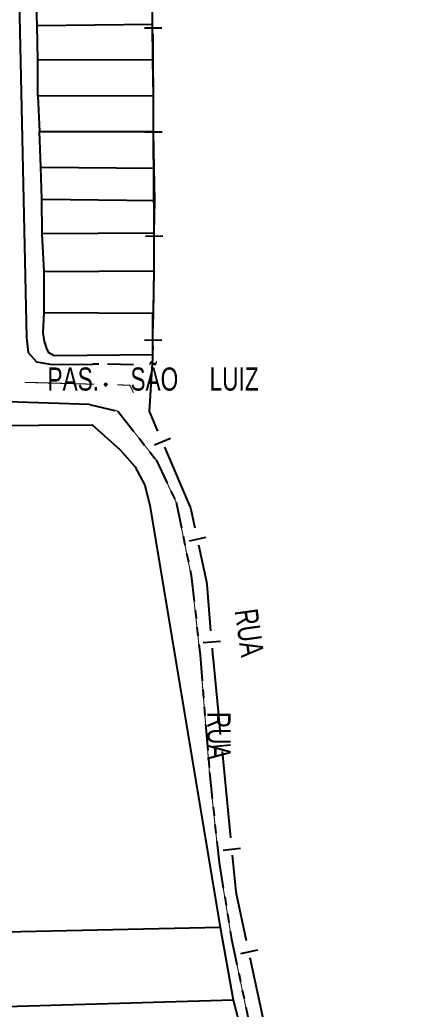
# Model space of a CAD drawing. Extents: x 203604 to 204690, y 4848469 to 4850418.
# Drawn here: x 204106.3 to 204173.5, y 4849737 to 4849908.1 of the extents above; entities that cross this region are included whole.
import ezdxf

# ---------------------------------------------------------------- set-up
doc = ezdxf.new("R2010")
doc.units = 0
doc.header["$LTSCALE"] = 1.5
doc.header["$MEASUREMENT"] = 0
doc.linetypes.add('TRACO_25', pattern=[8, 3, -1, 1, -1, 1, -1])
for name, color, linetype in [('CD_MALHA_LOTES', 7, 'CONTINUOUS'), ('LM-LIM-SETORES-BAIRROS', 7, 'CONTINUOUS'), ('RU-QUADRA', 210, 'CONTINUOUS'), ('SV-EIXO-RUA-N-PAV', 6, 'CONTINUOUS'), ('SV-EIXO-RUA-PAV', 20, 'CONTINUOUS'), ('SV-RUA-NAO-PAV', 7, 'CONTINUOUS'), ('SV-RUA-PAVIM', 7, 'CONTINUOUS'), ('SV-TXT-RUA-N-PAV', 7, 'CONTINUOUS'), ('SV-TXT-VIA-ATUAL', 250, 'CONTINUOUS')]:
    doc.layers.add(name, color=color, linetype=linetype)
doc.styles.add('ARIAL', font='ARIAL.SHX')

msp = doc.modelspace()

# ---------------------------------------------------------------- linework, layer by layer
at = {"layer": 'CD_MALHA_LOTES', "linetype": 'Continuous', "flags": 128}
for points in [[(204109.266475, 4849907.061188), (204109.114911, 4849912.100658)], [(204109.266475, 4849907.061188), (204129.234903, 4849907.288532)], [(204109.418038, 4849901.15023), (204109.266475, 4849907.061188)], [(204129.310684, 4849901.074448), (204109.418038, 4849901.15023)], [(204109.418038, 4849894.860364), (204109.418038, 4849901.15023)], [(204129.386466, 4849894.898255), (204109.418038, 4849894.860364)], [(204109.418038, 4849894.860364), (204109.721164, 4849888.722062)], [(204109.721164, 4849888.722062), (204129.386466, 4849888.759953)], [(204109.948508, 4849882.545869), (204109.721164, 4849888.722062)], [(204109.948508, 4849882.545869), (204129.538029, 4849882.394306)], [(204110.100071, 4849877.013818), (204109.948508, 4849882.545869)], [(204110.100071, 4849877.013818), (204129.61381, 4849876.824365)], [(204110.175853, 4849871.027079), (204110.100071, 4849877.013818)], [(204129.538029, 4849871.140751), (204110.175853, 4849871.027079)], [(204110.478979, 4849864.54776), (204110.175853, 4849871.027079)], [(204110.478979, 4849864.54776), (204129.538029, 4849864.623541)], [(204110.478979, 4849857.424298), (204110.478979, 4849864.54776)], [(204129.31025, 4849850.108002), (204112.221953, 4849849.921928), (204111.312575, 4849850.452399), (204110.933668, 4849851.210214), (204110.55476, 4849852.422718), (204110.327416, 4849853.938348), (204110.478979, 4849857.424298)], [(204129.31025, 4849857.348821), (204129.386466, 4849857.348516)], [(204100.252597, 4849837.917416), (204118.797014, 4849838.012408), (204123.597551, 4849833.76578), (204126.182456, 4849830.811603), (204127.905725, 4849827.611245), (204128.76736, 4849824.041615), (204140.953338, 4849751.17193)], [(203989.859522, 4849747.848481), (204140.953338, 4849751.17193)], [(204140.953338, 4849751.17193), (204143.16897, 4849738.61668)], [(204095.902147, 4849737.201137), (204143.16897, 4849738.61668)], [(204143.16897, 4849738.61668), (204144.769149, 4849732.523691)]]:
    msp.add_lwpolyline(points, dxfattribs=at)
at = {"layer": 'CD_MALHA_LOTES', "linetype": 'Continuous'}
for points in [[(204129.234903, 4849907.288532), (204129.234903, 4849911.987413)], [(204129.310684, 4849901.074448), (204129.234903, 4849907.288532)], [(204129.386466, 4849894.898255), (204129.310684, 4849901.074448)], [(204129.386466, 4849888.759953), (204129.386466, 4849894.898255)], [(204129.538029, 4849882.394306), (204129.386466, 4849888.759953)], [(204129.61381, 4849876.824365), (204129.538029, 4849882.394306)], [(204129.538029, 4849871.140751), (204129.61381, 4849876.824365)], [(204129.538029, 4849864.623541), (204129.538029, 4849871.140751)], [(204129.386466, 4849857.348516), (204129.538029, 4849864.623541)], [(204110.478979, 4849857.424298), (204129.31025, 4849857.348821)], [(204129.31025, 4849850.108002), (204129.31025, 4849857.348821)]]:
    msp.add_lwpolyline(points, dxfattribs=at)
at = {"layer": 'LM-LIM-SETORES-BAIRROS'}
for points in [[(204130.836467, 4849906.619152), (204127.836502, 4849906.604752)], [(204129.413284, 4849890.612136), (204129.341284, 4849905.611963)], [(204130.922866, 4849888.619359), (204127.922901, 4849888.604959)], [(204129.499683, 4849872.612343), (204129.427683, 4849887.61217)], [(204131.009265, 4849870.619566), (204128.0093, 4849870.605166)], [(204129.538029, 4849864.623541), (204129.514082, 4849869.612378)], [(204129.380806, 4849854.61367), (204129.537854, 4849864.612437)], [(204129.537854, 4849864.612437), (204129.538029, 4849864.623541)], [(204130.849211, 4849852.590359), (204127.849581, 4849852.637474)], [(204129.310684, 4849850.149273), (204129.333691, 4849851.61404)], [(204128.733215, 4849840.323963), (204129.279292, 4849849.615142)], [(204129.279292, 4849849.615142), (204129.310684, 4849850.149273)], [(204129.00554, 4849839.686944), (204128.733215, 4849840.323963)], [(204130.184795, 4849836.928438), (204129.00554, 4849839.686944)], [(204132.350219, 4849835.679061), (204129.591713, 4849834.499806)], [(204135.81, 4849823.77), (204131.364051, 4849834.169932)], [(204135.957227, 4849823.096295), (204135.81, 4849823.77)], [(204136.59771, 4849820.165462), (204135.957227, 4849823.096295)], [(204138.490115, 4849818.531815), (204135.559282, 4849817.891332)], [(204138.64, 4849810.82), (204137.238193, 4849817.234629)], [(204138.675983, 4849810.387507), (204138.64, 4849810.82)], [(204139.339292, 4849802.415053), (204138.675983, 4849810.387507)], [(204140.999954, 4849800.54631), (204138.010283, 4849800.29757)], [(204139.68, 4849798.32), (204139.588032, 4849799.425383)], [(204139.765805, 4849797.433345), (204139.68, 4849798.32)], [(204140.58, 4849789.02), (204139.765805, 4849797.433345)], [(204140.633496, 4849788.47527), (204140.58, 4849789.02)], [(204141.024438, 4849784.49442), (204140.633496, 4849788.47527)], [(204142.712728, 4849782.650599), (204139.727091, 4849782.357392)], [(204142.783681, 4849766.580597), (204141.317646, 4849781.508783)], [(204144.471971, 4849764.736775), (204141.486334, 4849764.443568)], [(204143.7, 4849757.25), (204143.076888, 4849763.59496)], [(204143.830873, 4849756.639349), (204143.7, 4849757.25)], [(204145.507339, 4849748.81698), (204143.830873, 4849756.639349)], [(204147.393149, 4849747.175725), (204144.459761, 4849746.54705)], [(204148.61, 4849734.34), (204146.136013, 4849745.883592)]]:
    msp.add_lwpolyline(points, dxfattribs=at)
at = {"layer": 'RU-QUADRA', "linetype": 'Continuous', "const_width": 0.18, "flags": 128}
msp.add_lwpolyline([(204109.114911, 4849912.100658), (204109.266475, 4849907.061188), (204109.418038, 4849901.15023), (204109.418038, 4849894.860364), (204109.721164, 4849888.722062), (204109.948508, 4849882.545869), (204110.100071, 4849877.013818), (204110.175853, 4849871.027079), (204110.478979, 4849864.54776), (204110.478979, 4849857.424298), (204110.327416, 4849853.938348), (204110.55476, 4849852.422718), (204110.933668, 4849851.210214), (204111.312575, 4849850.452399), (204112.221953, 4849849.921928), (204129.31025, 4849850.108002), (204129.386466, 4849857.348516), (204129.538029, 4849864.623541), (204129.538029, 4849871.140751), (204129.61381, 4849876.824365), (204129.538029, 4849882.394306), (204129.386466, 4849888.759953), (204129.386466, 4849894.898255), (204129.310684, 4849901.074448), (204129.310684, 4849907.288532), (204129.310684, 4849911.986986)], dxfattribs=at)
at = {"layer": 'RU-QUADRA', "linetype": 'Continuous'}
msp.add_lwpolyline([(204144.769149, 4849732.523691, 0.18, 0.18, 0), (204143.16897, 4849738.61668, 0.18, 0.18, 0), (204140.953338, 4849751.17193, 0.18, 0.18, 0), (204128.76736, 4849824.041615, 0.18, 0.18, 0), (204127.905725, 4849827.611245, 0.18, 0.18, 0), (204126.182456, 4849830.811603, 0.18, 0.18, 0), (204123.597551, 4849833.76578, 0.18, 0.18, 0), (204118.797014, 4849838.012408, 0.18, 0.18, 0), (204100.252597, 4849837.917416, 0.18, 0.18, 0)], format="xyseb", dxfattribs=at)
at = {"layer": 'SV-EIXO-RUA-N-PAV', "const_width": 0.18}
for points in [[(204125.29, 4849844.87), (204125.423872, 4849844.898503)], [(204125.29, 4849844.87), (204125.739218, 4849843.976578)], [(204125.739218, 4849843.976578), (204125.96211, 4849843.533281)], [(204143.64, 4849757.58), (204143.66687, 4849757.587357)]]:
    msp.add_lwpolyline(points, dxfattribs=at)
at = {"layer": 'SV-EIXO-RUA-PAV', "const_width": 0.18}
for points in [[(204107.151888, 4849845.36071), (204119.147499, 4849845.036177)], [(204123.146036, 4849844.928), (204125.145305, 4849844.873911)], [(204125.145305, 4849844.873911), (204125.29, 4849844.87)]]:
    msp.add_lwpolyline(points, dxfattribs=at)
at = {"layer": 'SV-EIXO-RUA-PAV'}
msp.add_lwpolyline([(204121.006117, 4849845.096015), (204121.041143, 4849845.13015), (204121.078226, 4849845.152325), (204121.114479, 4849845.161918), (204121.148725, 4849845.162042), (204121.183774, 4849845.158223), (204121.218262, 4849845.146576), (204121.253676, 4849845.12517), (204121.288165, 4849845.090275), (204121.308384, 4849845.050793), (204121.319691, 4849845.015755), (204121.321876, 4849844.980053), (204121.317595, 4849844.946066), (204121.304313, 4849844.910642), (204121.28227, 4849844.874965), (204121.246342, 4849844.841135), (204121.209837, 4849844.819644), (204121.174528, 4849844.811286), (204121.138622, 4849844.809316), (204121.102886, 4849844.813644), (204121.069098, 4849844.825272), (204121.033217, 4849844.847531), (204121.000295, 4849844.883434), (204120.978446, 4849844.919598), (204120.969594, 4849844.954781), (204120.968451, 4849844.990174), (204120.971854, 4849845.025375), (204120.982118, 4849845.060531), (204121.006117, 4849845.096015)], close=True, dxfattribs=at)
for points in [[(204120.968451, 4849844.990174), (204121.319691, 4849845.015755)], [(204120.969594, 4849844.954781), (204121.321876, 4849844.980053)], [(204120.971607, 4849844.971976), (204121.318955, 4849844.995339)], [(204120.971854, 4849845.025375), (204121.308384, 4849845.050793)], [(204120.973968, 4849845.008768), (204121.309113, 4849845.035191)], [(204120.977468, 4849844.936327), (204121.316705, 4849844.96264)], [(204120.978446, 4849844.919598), (204121.317595, 4849844.946066)], [(204120.981711, 4849845.042684), (204121.293704, 4849845.071099)], [(204120.982118, 4849845.060531), (204121.288165, 4849845.090275)], [(204120.991513, 4849844.900456), (204121.306198, 4849844.927433)], [(204120.994909, 4849845.076452), (204121.267346, 4849845.105937)], [(204121.000295, 4849844.883434), (204121.304313, 4849844.910642)], [(204121.006117, 4849845.096015), (204121.253676, 4849845.12517)], [(204121.020636, 4849844.866908), (204121.290234, 4849844.892375)], [(204121.025951, 4849845.113833), (204121.228565, 4849845.135652)], [(204121.033217, 4849844.847531), (204121.28227, 4849844.874965)], [(204121.041143, 4849845.13015), (204121.218262, 4849845.146576)], [(204121.056726, 4849844.838631), (204121.256538, 4849844.857796)], [(204121.062228, 4849845.142882), (204121.192142, 4849845.151652)], [(204121.069098, 4849844.825272), (204121.246342, 4849844.841135)], [(204121.078226, 4849845.152325), (204121.183774, 4849845.158223)], [(204121.090347, 4849844.819976), (204121.221662, 4849844.830074)], [(204121.102886, 4849844.813644), (204121.209837, 4849844.819644)]]:
    msp.add_lwpolyline(points, dxfattribs=at)
at = {"layer": 'SV-RUA-NAO-PAV', "linetype": 'TRACO_25'}
for points in [[(204125.949934, 4849848.391413, 8.28), (204118.92, 4849848.53, 8.28)], [(204118.35, 4849841.54, 8.04), (204123.22, 4849840.39, 8.04), (204129.87, 4849831.97, 8.04), (204133.35, 4849824.62, 8.04), (204135.93, 4849811.96, 8.05), (204137.47, 4849798.22, 8.06), (204139.09, 4849777.88, 8.09), (204140.75, 4849762.33, 8.01), (204142.92, 4849749.1, 7.62), (204146.38, 4849732.57, 7.6), (204149.31, 4849720.15, 7.5), (204155.88, 4849703.63, 7.49), (204162.83, 4849683.74, 6.93), (204173.38, 4849649.49, 6.93)]]:
    msp.add_polyline3d(points, dxfattribs=at)
at = {"layer": 'SV-RUA-PAVIM', "linetype": 'Continuous'}
for points in [[(203932.04, 4850012.48, 7.72), (203990.61, 4850013.52, 9.08), (204031.27, 4850014.77, 9.85), (204055.07, 4850015.32, 9.85), (204082.45, 4850016.06, 9.85), (204094.76, 4850016.39, 10.86), (204096.1, 4850017.27, 10.86), (204096.5, 4850018.74, 10.86), (204096.24, 4850035.55, 11.05), (204103.1, 4850035.63, 11.04), (204103.96, 4849994.44, 10.4), (204104.13, 4849988.27, 10.4), (204105.71, 4849932.61, 9.25), (204107.46, 4849853.14, 7.83), (204107.76, 4849850.54, 7.83), (204109.2, 4849848.93, 7.86), (204111.88, 4849848.45, 7.91), (204118.92, 4849848.53, 7.91)], [(204118.35, 4849841.54, 8.33), (204102.35, 4849842.03, 7.75), (204101.27, 4849842.84, 7.75), (204101.3, 4849857.61, 7.75), (204100.43, 4849859.16, 7.75), (204099.09, 4849859.51, 7.75), (204097.41, 4849859.73, 7.75), (204042.26, 4849858.19, 6.46), (203977.73, 4849856.65, 5.43), (203958.14, 4849856.34, 5.43), (203881.58, 4849854.75, 3.66), (203880.85, 4849853.67, 3.66), (203880.85, 4849853.6, 3.66)]]:
    msp.add_polyline3d(points, dxfattribs=at)
at = {"layer": 'SV-TXT-VIA-ATUAL', "linetype": 'TRACO_25', "const_width": 0.18, "flags": 128}
msp.add_lwpolyline([(204118.345378, 4849841.536504), (204123.215548, 4849840.38669), (204129.865751, 4849831.966729), (204133.345845, 4849824.616657), (204135.925885, 4849811.95638), (204137.465883, 4849798.216021), (204139.085855, 4849777.87546), (204140.745849, 4849762.325051), (204142.915872, 4849749.104736), (204146.375927, 4849732.574378), (204149.30598, 4849720.154123), (204155.876146, 4849703.633906), (204162.826312, 4849683.743602), (204173.376547, 4849649.493012)], dxfattribs=at)

# ---------------------------------------------------------------- texts
at = {"layer": 'SV-TXT-RUA-N-PAV', "style": 'ARIAL', "width": 0.7}
msp.add_text('RUA', height=4, rotation=278, dxfattribs=at).set_placement((204143.437666, 4849805.87685))
at = {"layer": 'SV-TXT-VIA-ATUAL', "style": 'ARIAL', "width": 0.7}
msp.add_text('PAS.     SÃO     LUIZ', height=4, dxfattribs=at).set_placement((204111.080533, 4849843.932154))
msp.add_text('RUA', height=4, rotation=270, dxfattribs=at).set_placement((204138.731725, 4849788.378707))

doc.saveas('drawing.dxf')
